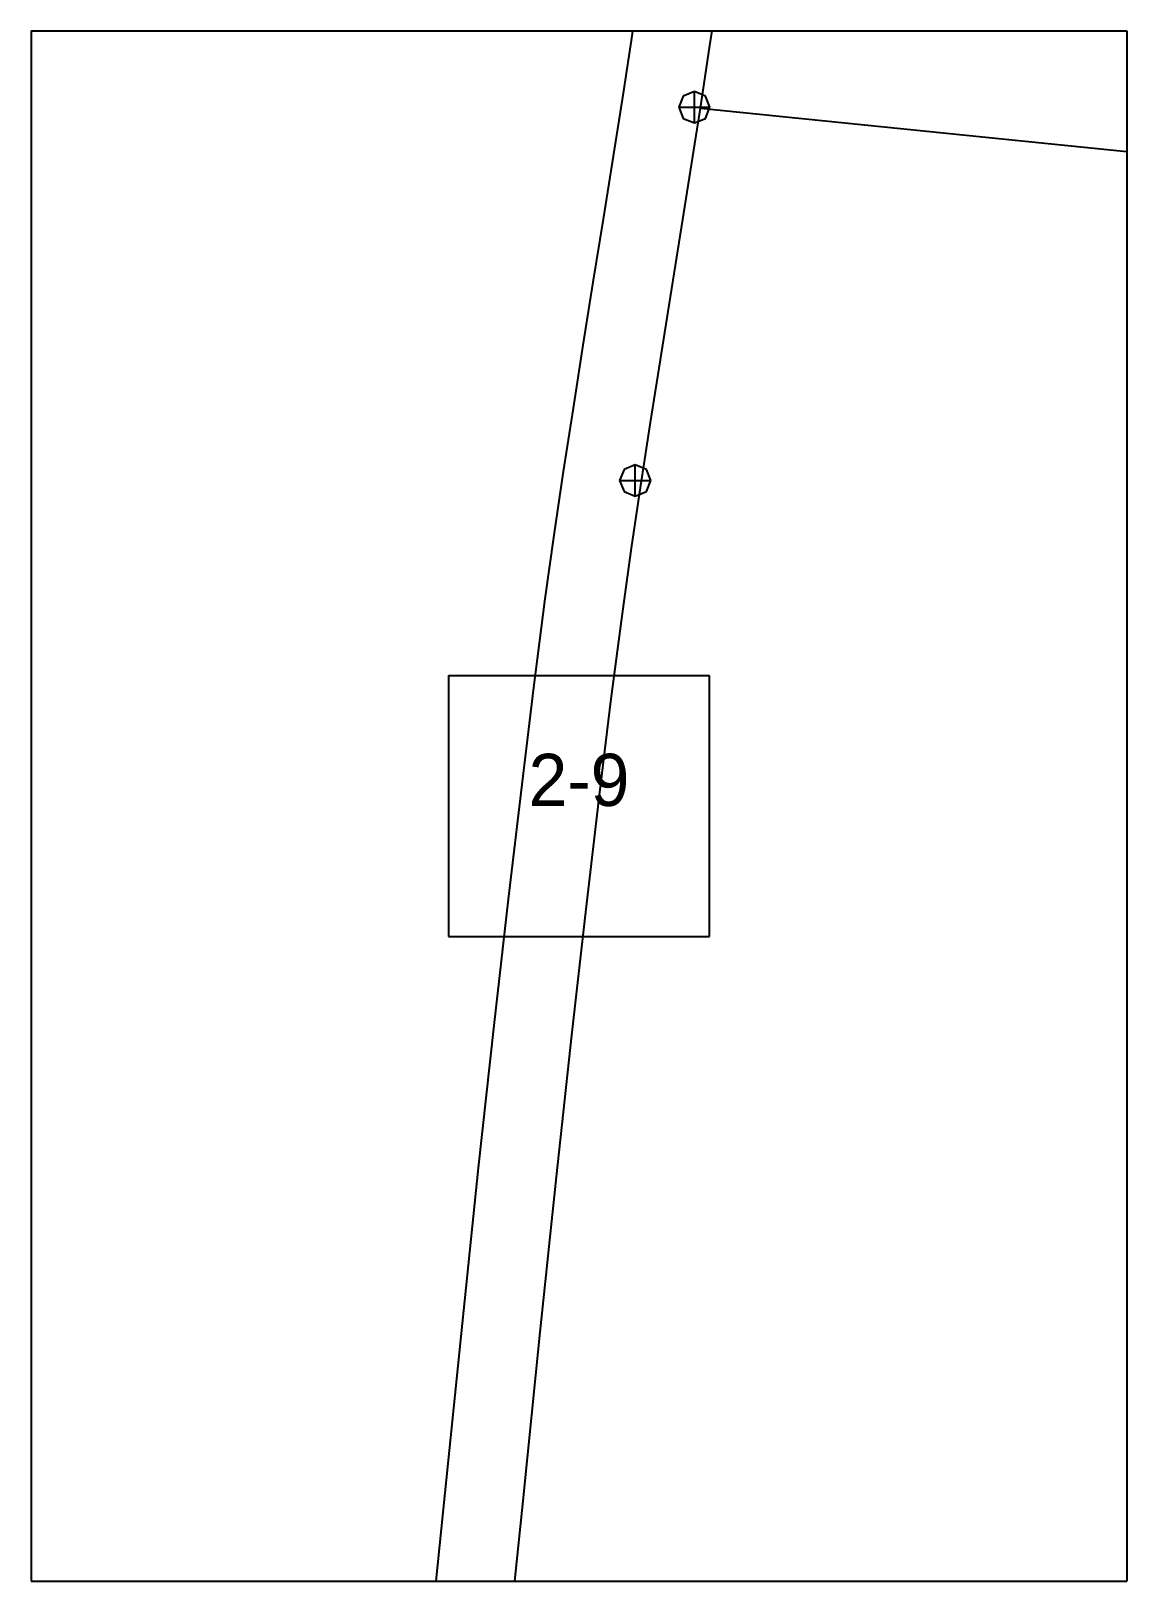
# Paper-space layout 'Plan 2-9' of a CAD drawing. Header units: metres, sheet in millimetres. Extents: x 0 to 210, y 0 to 297.
# The model-space entities are those that its viewports show. They can reach past a viewport. Long polylines and large blocks are cut down to what shows.
import ezdxf
from ezdxf.enums import TextEntityAlignment as Align

# ---------------------------------------------------------------- set-up
doc = ezdxf.new("R2010")
doc.units = ezdxf.units.M
for name, color, linetype in [('default', 7, 'Continuous'), ('TEXTLAYER', 7, 'Continuous'), ('VIEWPORTS', 7, 'Continuous')]:
    doc.layers.add(name, color=color, linetype=linetype)

msp = doc.modelspace()

# ---------------------------------------------------------------- linework, layer by layer
at = {"color": 9}
for p, q in [((1680, 0), (1680, -297)), ((1680, 0), (1680, -297)), ((1890, 0), (1890, -297)), ((1890, 0), (1890, -297)), ((1470, -297), (1680, -297)), ((1470, -297), (1680, -297)), ((1680, -297), (1890, -297)), ((1680, -297), (1680, -594)), ((1680, -297), (1890, -297)), ((1680, -297), (1680, -594)), ((1890, -297), (2100, -297)), ((1890, -297), (1890, -594)), ((1890, -297), (2100, -297)), ((1890, -297), (1890, -594)), ((1760, -420.5), (1810, -420.5)), ((1760, -420.5), (1760, -470.5)), ((1810, -470.5), (1810, -420.5)), ((1760, -470.5), (1810, -470.5)), ((1470, -594), (1680, -594)), ((1470, -594), (1680, -594)), ((1680, -594), (1890, -594)), ((1680, -594), (1680, -891)), ((1680, -594), (1890, -594)), ((1680, -594), (1680, -891)), ((1890, -594), (2100, -594)), ((1890, -594), (1890, -891)), ((1890, -594), (2100, -594)), ((1890, -594), (1890, -891))]:
    msp.add_line(p, q, dxfattribs=at)
at = {"layer": 'default', "color": 7, "linetype": 'Continuous'}
for p, q in [((1795.25, -297.56), (1797.04, -285.49)), ((1810.09, -299.76), (1811.88, -287.69)), ((1793.53, -308.9), (1795.25, -297.56)), ((1808.28, -311.81), (1810.09, -299.76)), ((1807.1, -308.62), (1804.98, -309.5)), ((1809.22, -309.5), (1807.1, -308.62)), ((1807.1, -314.62), (1807.1, -308.62)), ((1791.6, -320.99), (1793.53, -308.9)), ((1804.98, -309.5), (1804.1, -311.62)), ((1804.1, -311.62), (1804.98, -313.74)), ((1804.1, -311.62), (1810.1, -311.62)), ((1806.35, -323.88), (1808.28, -311.81)), ((1808.28, -311.81), (2169.56, -348.4)), ((1810.1, -311.62), (1809.22, -309.5)), ((1809.22, -313.74), (1810.1, -311.62)), ((1804.98, -313.74), (1807.1, -314.62)), ((1807.1, -314.62), (1809.22, -313.74)), ((1789.67, -333.05), (1791.6, -320.99)), ((1804.43, -335.91), (1806.35, -323.88)), ((1787.74, -345.11), (1789.67, -333.05)), ((1802.51, -347.95), (1804.43, -335.91)), ((1785.83, -357.19), (1787.74, -345.11)), ((1800.6, -359.99), (1802.51, -347.95)), ((1783.93, -369.29), (1785.83, -357.19)), ((1798.71, -372.03), (1800.6, -359.99)), ((1782.06, -381.42), (1783.93, -369.29)), ((1796.86, -384.07), (1798.71, -372.03)), ((1795.79, -380.14), (1793.67, -381.02)), ((1797.91, -381.02), (1795.79, -380.14)), ((1795.79, -386.14), (1795.79, -380.14)), ((1780.26, -393.6), (1782.06, -381.42)), ((1793.67, -381.02), (1792.79, -383.14)), ((1798.79, -383.14), (1797.91, -381.02)), ((1792.79, -383.14), (1793.67, -385.26)), ((1792.79, -383.14), (1798.79, -383.14)), ((1793.67, -385.26), (1795.79, -386.14)), ((1795.07, -396.11), (1796.86, -384.07)), ((1795.79, -386.14), (1797.91, -385.26)), ((1797.91, -385.26), (1798.79, -383.14)), ((1778.54, -405.82), (1780.26, -393.6)), ((1793.37, -408.17), (1795.07, -396.11)), ((1776.33, -422.78), (1778.54, -405.82)), ((1791.18, -424.96), (1793.37, -408.17)), ((1774.08, -441.39), (1776.33, -422.78)), ((1788.94, -443.45), (1791.18, -424.96)), ((1771.49, -463.34), (1774.08, -441.39)), ((1786.37, -465.27), (1788.94, -443.45)), ((1768.74, -487.58), (1771.49, -463.34)), ((1783.63, -489.41), (1786.37, -465.27)), ((1765.77, -514.81), (1768.74, -487.58)), ((1780.67, -516.54), (1783.63, -489.41)), ((1762.65, -544.66), (1765.77, -514.81)), ((1777.56, -546.3), (1780.67, -516.54)), ((1759.38, -577.11), (1762.65, -544.66)), ((1774.3, -578.65), (1777.56, -546.3)), ((1755.79, -612), (1759.38, -577.11)), ((1770.71, -613.44), (1774.3, -578.65))]:
    msp.add_line(p, q, dxfattribs=at)

# ---------------------------------------------------------------- texts
at = {"layer": 'TEXTLAYER', "color": 1}
msp.add_text('2-9', height=10, dxfattribs=at).set_placement((1785, -445.5), align=Align.CENTER)

psp = doc.layouts.new('Plan 2-9')

# ---------------------------------------------------------------- viewports
at = {"layer": 'VIEWPORTS'}
psp.add_viewport(center=(105, 148.5), size=(210, 297), view_center_point=(1785, -445.5), view_height=297, dxfattribs=at)

doc.saveas('drawing.dxf')
